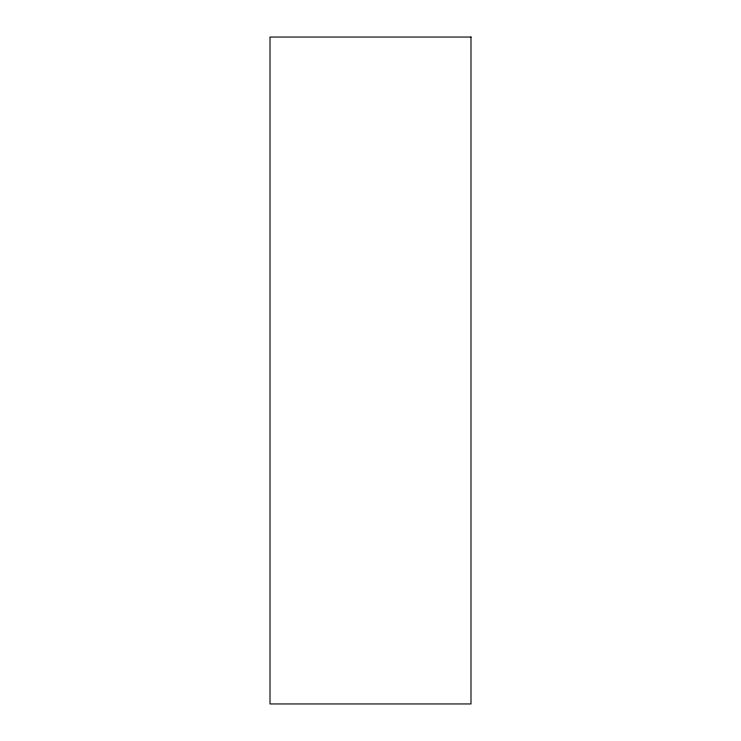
<?xml version="1.0" encoding="UTF-8"?>
<svg xmlns="http://www.w3.org/2000/svg" width="741" height="741" viewBox="0 0 741 741"><rect width="100%" height="100%" fill="white"/><g stroke="black" fill="none" stroke-linecap="round" stroke-linejoin="round"><path stroke-width="1.11" d="M470.989 37.05L270.011 37.05L270.011 703.95L470.989 703.95L470.989 37.05"/></g></svg>
